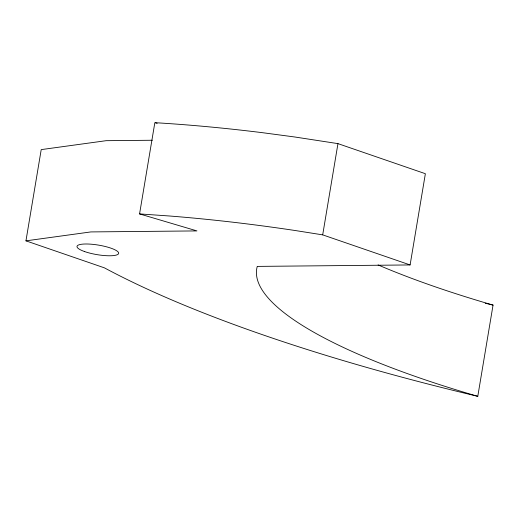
<?xml version="1.0" encoding="UTF-8"?>
<svg xmlns="http://www.w3.org/2000/svg" width="519" height="519" viewBox="0 0 519 519"><rect width="100%" height="100%" fill="white"/><g stroke="black" fill="none" stroke-linecap="round" stroke-linejoin="round"><path stroke-width="0.78" d="M378.079 264.924A439.548 100.368 9.5 0 0 493.05 305.088L477.785 396.321A710.556 162.259 9.5 0 1 104.416 267.849L25.95 240.848L41.215 149.615L106.129 140.688L152.333 140.247M25.95 240.848L90.857 231.922L196.967 230.916L139.566 213.912L154.837 122.679A445.574 101.75 9.5 0 1 262.874 132.741L294.811 136.997L337.96 143.627L425.372 173.709L410.107 264.943L257.262 266.396A439.548 100.368 9.5 0 0 477.785 396.321M410.107 264.943L322.695 234.867L337.96 143.627M139.566 213.912L169.596 216.001A445.574 101.75 9.5 0 1 295.583 230.579L322.695 234.867M155.616 122.906L157.166 123.366M493.05 305.088A710.556 162.259 9.5 0 1 485.233 303.219M84.61 251.566A21.117 4.82 9.5 0 0 118.397 253.94A21.117 4.82 9.5 0 0 90.494 244.151A21.117 4.82 9.5 0 0 84.61 251.566"/></g></svg>
